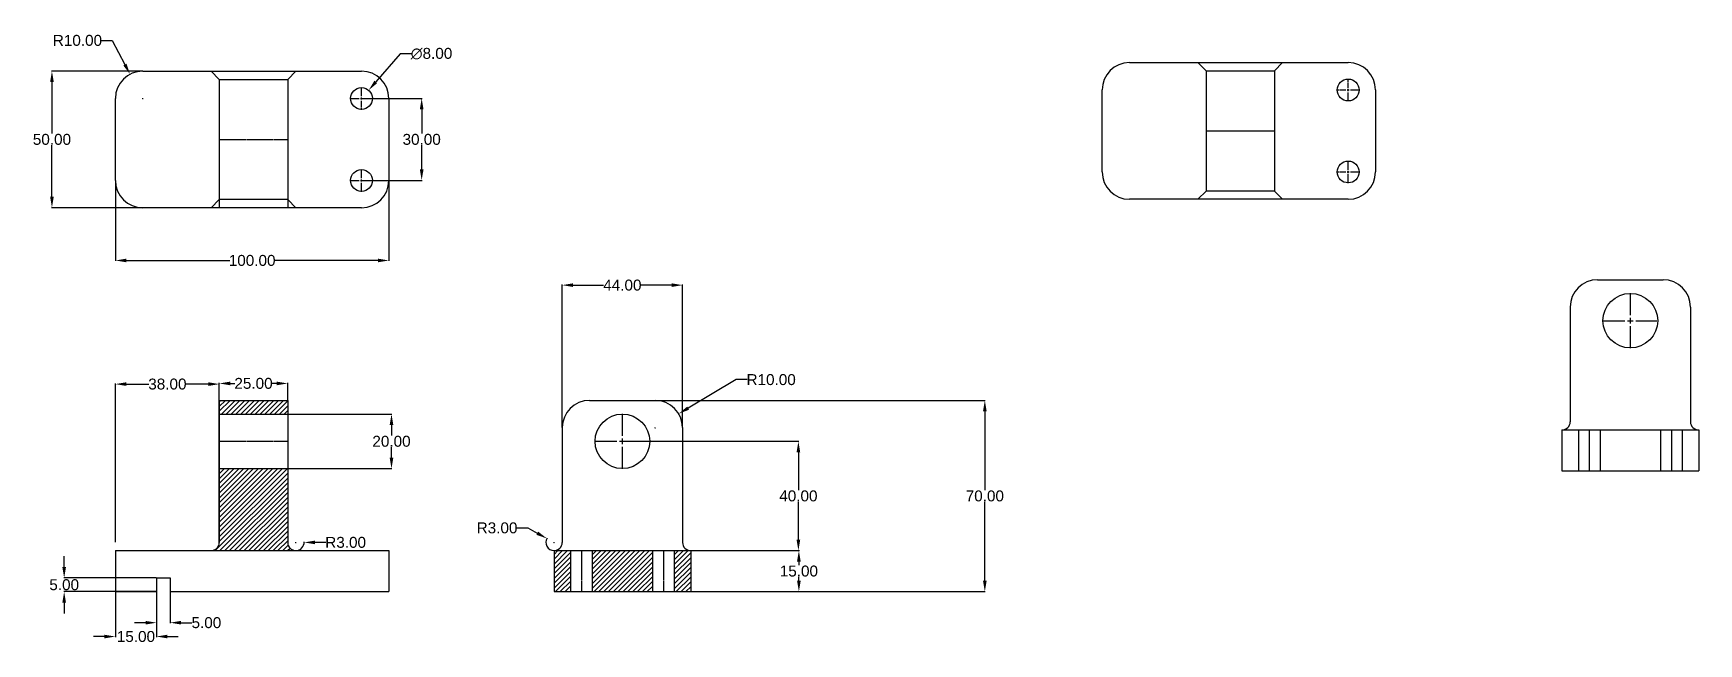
# Model space of a CAD drawing. Header units: millimetres. Extents: x 4715 to 5324, y 1453 to 1677.
import ezdxf

# ---------------------------------------------------------------- set-up
doc = ezdxf.new("R2010")
doc.units = ezdxf.units.MM
doc.header["$MEASUREMENT"] = 0
doc.linetypes.add('CENTER2', pattern=[1.125, 0.75, -0.125, 0.125, -0.125])
doc.styles.get("Standard").update_dxf_attribs({"font": 'arial.ttf'})
doc.dimstyles.get("Standard").update_dxf_attribs({"dimtxt": 4, "dimasz": 4, "dimexe": 0.18, "dimexo": 0.0625, "dimgap": 0.09, "dimtad": 0, "dimtih": 1, "dimtoh": 1, "dimzin": 0, "dimdsep": 46, "dimtxsty": 'Standard', "dimcen": 0.09, "dimadec": 0, "dimazin": 0, "dimtfac": 1, "dimtofl": 0, "dimtmove": 0, "dimatfit": 3, "dimfxl": 1, "dimtolj": 1, "dimtzin": 0, "dimarcsym": 0})
pattern_1 = [(45, (0, -37.3367), (-0.88388348, 0.88388348), [])]

# ---------------------------------------------------------------- blocks, each defined once
blk = doc.blocks.new('*U2')
at = {"color": 0, "linetype": 'CENTER2', "transparency": 16777216}
for p, q in [((-4.12, 0), (-0.8, 0)), ((0, 0.8), (0, 4.12)), ((0.8, 0), (4.12, 0)), ((0, -4.12), (0, -0.8))]:
    blk.add_line(p, q, dxfattribs=at)
at = {"color": 0, "linetype": 'Continuous', "transparency": 16777216}
for p, q in [((-0.4, 0), (0.4, 0)), ((0, -0.4), (0, 0.4))]:
    blk.add_line(p, q, dxfattribs=at)
blk = doc.blocks.new('*U3')
at = {"color": 0, "linetype": 'CENTER2', "transparency": 16777216}
for p, q in [((-4.12, 0), (-0.8, 0)), ((0, 0.8), (0, 4.12)), ((0.8, 0), (4.12, 0)), ((0, -4.12), (0, -0.8))]:
    blk.add_line(p, q, dxfattribs=at)
at = {"color": 0, "linetype": 'Continuous', "transparency": 16777216}
for p, q in [((-0.4, 0), (0.4, 0)), ((0, -0.4), (0, 0.4))]:
    blk.add_line(p, q, dxfattribs=at)
blk = doc.blocks.new('*U8')
at = {"color": 0, "linetype": 'CENTER2', "transparency": 16777216}
for p, q in [((-4.12, 0), (-0.8, 0)), ((0, 0.8), (0, 4.12)), ((0.8, 0), (4.12, 0)), ((0, -4.12), (0, -0.8))]:
    blk.add_line(p, q, dxfattribs=at)
at = {"color": 0, "linetype": 'Continuous', "transparency": 16777216}
for p, q in [((-0.4, 0), (0.4, 0)), ((0, -0.4), (0, 0.4))]:
    blk.add_line(p, q, dxfattribs=at)
blk = doc.blocks.new('*U10')
at = {"color": 0, "linetype": 'CENTER2', "transparency": 16777216}
for p, q in [((-4.12, 0), (-0.8, 0)), ((0, 0.8), (0, 4.12)), ((0.8, 0), (4.12, 0)), ((0, -4.12), (0, -0.8))]:
    blk.add_line(p, q, dxfattribs=at)
at = {"color": 0, "linetype": 'Continuous', "transparency": 16777216}
for p, q in [((-0.4, 0), (0.4, 0)), ((0, -0.4), (0, 0.4))]:
    blk.add_line(p, q, dxfattribs=at)
blk = doc.blocks.new('*D11')
at = {"color": 0, "linetype": 'ByBlock', "lineweight": -2, "transparency": 16777216}
for p, q in [((4754.57, 1663.03), (4721.24, 1663.03)), ((4721.42, 1659.03), (4721.42, 1640.16)), ((4721.42, 1617.03), (4721.42, 1635.9)), ((4754.57, 1613.03), (4721.24, 1613.03))]:
    blk.add_line(p, q, dxfattribs=at)
at = {"color": 0, "linetype": 'ByBlock', "transparency": 16777216}
for points in [[(4720.76, 1659.03), (4722.09, 1659.03), (4721.42, 1663.03)], [(4720.76, 1617.03), (4722.09, 1617.03), (4721.42, 1613.03)]]:
    blk.add_solid(points, dxfattribs=at)
at = {"layer": 'Defpoints', "color": 0, "linetype": 'ByBlock', "transparency": 16777216}
for p in [(4754.64, 1663.03), (4721.42, 1613.03), (4754.64, 1613.03)]:
    blk.add_point(p, dxfattribs=at)
at = {"color": 0, "linetype": 'ByBlock', "transparency": 16777216, "insert": (4721.42, 1638.03), "char_height": 4, "attachment_point": 5}
blk.add_mtext('\\A1;50.00', dxfattribs=at)
blk = doc.blocks.new('*D12')
at = {"color": 0, "linetype": 'ByBlock', "lineweight": -2, "transparency": 16777216}
for p, q in [((4744.64, 1622.96), (4744.64, 1593.55)), ((4844.64, 1622.96), (4844.64, 1593.55)), ((4748.64, 1593.73), (4786.44, 1593.73)), ((4840.64, 1593.73), (4802.83, 1593.73))]:
    blk.add_line(p, q, dxfattribs=at)
at = {"color": 0, "linetype": 'ByBlock', "transparency": 16777216}
for points in [[(4748.64, 1594.4), (4748.64, 1593.06), (4744.64, 1593.73)], [(4840.64, 1594.4), (4840.64, 1593.06), (4844.64, 1593.73)]]:
    blk.add_solid(points, dxfattribs=at)
at = {"layer": 'Defpoints', "color": 0, "linetype": 'ByBlock', "transparency": 16777216}
for p in [(4744.64, 1623.03), (4844.64, 1623.03), (4844.64, 1593.73)]:
    blk.add_point(p, dxfattribs=at)
at = {"color": 0, "linetype": 'ByBlock', "transparency": 16777216, "insert": (4794.64, 1593.73), "char_height": 4, "attachment_point": 5}
blk.add_mtext('\\A1;100.00', dxfattribs=at)
blk = doc.blocks.new('*D13')
at = {"color": 0, "linetype": 'ByBlock', "lineweight": -2, "transparency": 16777216}
for p, q in [((4834.7, 1653.03), (4856.82, 1653.03)), ((4856.64, 1649.03), (4856.64, 1640.16)), ((4856.64, 1627.03), (4856.64, 1635.89)), ((4834.7, 1623.03), (4856.82, 1623.03))]:
    blk.add_line(p, q, dxfattribs=at)
at = {"color": 0, "linetype": 'ByBlock', "transparency": 16777216}
for points in [[(4855.97, 1649.03), (4857.31, 1649.03), (4856.64, 1653.03)], [(4855.97, 1627.03), (4857.31, 1627.03), (4856.64, 1623.03)]]:
    blk.add_solid(points, dxfattribs=at)
at = {"layer": 'Defpoints', "color": 0, "linetype": 'ByBlock', "transparency": 16777216}
for p in [(4834.64, 1653.03), (4834.64, 1623.03), (4856.64, 1623.03)]:
    blk.add_point(p, dxfattribs=at)
at = {"color": 0, "linetype": 'ByBlock', "transparency": 16777216, "insert": (4856.64, 1638.03), "char_height": 4, "attachment_point": 5}
blk.add_mtext('\\A1;30.00', dxfattribs=at)
blk = doc.blocks.new('*D14')
at = {"color": 0, "linetype": 'ByBlock', "lineweight": -2, "transparency": 16777216}
for p, q in [((4848.78, 1669.4), (4839.87, 1659.08)), ((4852.78, 1669.4), (4848.78, 1669.4)), ((4834.55, 1653.03), (4834.73, 1653.03)), ((4834.64, 1652.94), (4834.64, 1653.12))]:
    blk.add_line(p, q, dxfattribs=at)
at = {"color": 0, "linetype": 'ByBlock', "transparency": 16777216}
blk.add_solid([(4839.36, 1659.52), (4840.37, 1658.64), (4837.25, 1656.05)], dxfattribs=at)
at = {"layer": 'Defpoints', "color": 0, "linetype": 'ByBlock', "transparency": 16777216}
for p in [(4837.25, 1656.05), (4832.02, 1650)]:
    blk.add_point(p, dxfattribs=at)
at = {"color": 0, "linetype": 'ByBlock', "transparency": 16777216, "insert": (4860.24, 1669.4), "char_height": 4, "attachment_point": 5}
blk.add_mtext('\\A1;∅8.00', dxfattribs=at)
blk = doc.blocks.new('*D15')
at = {"color": 0, "linetype": 'ByBlock', "lineweight": -2, "transparency": 16777216}
for p, q in [((4739.49, 1674.26), (4743.49, 1674.26)), ((4743.49, 1674.26), (4748.13, 1665.42)), ((4754.55, 1653.03), (4754.73, 1653.03)), ((4754.64, 1652.94), (4754.64, 1653.12))]:
    blk.add_line(p, q, dxfattribs=at)
at = {"color": 0, "linetype": 'ByBlock', "transparency": 16777216}
blk.add_solid([(4748.72, 1665.73), (4747.54, 1665.11), (4749.99, 1661.88)], dxfattribs=at)
at = {"layer": 'Defpoints', "color": 0, "linetype": 'ByBlock', "transparency": 16777216}
for p in [(4749.99, 1661.88), (4754.64, 1653.03)]:
    blk.add_point(p, dxfattribs=at)
at = {"color": 0, "linetype": 'ByBlock', "transparency": 16777216, "insert": (4730.75, 1674.26), "char_height": 4, "attachment_point": 5}
blk.add_mtext('\\A1;R10.00', dxfattribs=at)
blk = doc.blocks.new('*D17')
at = {"color": 0, "lineweight": -2, "transparency": 16777216}
for p, q in [((4782.64, 1542.6), (4782.64, 1548.91)), ((4786.64, 1548.73), (4788.27, 1548.73)), ((4803.64, 1548.73), (4802, 1548.73)), ((4807.64, 1542.6), (4807.64, 1548.91))]:
    blk.add_line(p, q, dxfattribs=at)
at = {"color": 0, "transparency": 16777216}
for points in [[(4786.64, 1549.39), (4786.64, 1548.06), (4782.64, 1548.73)], [(4803.64, 1549.39), (4803.64, 1548.06), (4807.64, 1548.73)]]:
    blk.add_solid(points, dxfattribs=at)
at = {"layer": 'Defpoints', "color": 0, "transparency": 16777216}
for p in [(4807.64, 1548.73), (4782.64, 1542.54), (4807.64, 1542.54)]:
    blk.add_point(p, dxfattribs=at)
at = {"color": 0, "transparency": 16777216, "insert": (4795.14, 1548.73), "char_height": 4, "attachment_point": 5}
blk.add_mtext('\\A1;25.00', dxfattribs=at)
blk = doc.blocks.new('*D18')
at = {"color": 0, "lineweight": -2, "transparency": 16777216}
for p, q in [((4744.64, 1490.6), (4744.64, 1548.66)), ((4748.64, 1548.48), (4756.8, 1548.48)), ((4778.64, 1548.48), (4770.47, 1548.48)), ((4782.64, 1490.6), (4782.64, 1548.66))]:
    blk.add_line(p, q, dxfattribs=at)
at = {"color": 0, "transparency": 16777216}
for points in [[(4748.64, 1549.15), (4748.64, 1547.82), (4744.64, 1548.48)], [(4778.64, 1549.15), (4778.64, 1547.82), (4782.64, 1548.48)]]:
    blk.add_solid(points, dxfattribs=at)
at = {"layer": 'Defpoints', "color": 0, "transparency": 16777216}
for p in [(4744.64, 1548.48), (4744.64, 1490.54), (4782.64, 1490.54)]:
    blk.add_point(p, dxfattribs=at)
at = {"color": 0, "transparency": 16777216, "insert": (4763.64, 1548.48), "char_height": 4, "attachment_point": 5}
blk.add_mtext('\\A1;38.00', dxfattribs=at)
blk = doc.blocks.new('*D19')
at = {"color": 0, "lineweight": -2, "transparency": 16777216}
for p, q in [((4807.7, 1537.54), (4845.78, 1537.54)), ((4845.6, 1533.54), (4845.6, 1529.67)), ((4845.6, 1521.54), (4845.6, 1525.41)), ((4807.7, 1517.54), (4845.78, 1517.54))]:
    blk.add_line(p, q, dxfattribs=at)
at = {"color": 0, "transparency": 16777216}
for points in [[(4844.94, 1533.54), (4846.27, 1533.54), (4845.6, 1537.54)], [(4844.94, 1521.54), (4846.27, 1521.54), (4845.6, 1517.54)]]:
    blk.add_solid(points, dxfattribs=at)
at = {"layer": 'Defpoints', "color": 0, "transparency": 16777216}
for p in [(4807.64, 1537.54), (4807.64, 1517.54), (4845.6, 1517.54)]:
    blk.add_point(p, dxfattribs=at)
at = {"color": 0, "transparency": 16777216, "insert": (4845.6, 1527.54), "char_height": 4, "attachment_point": 5}
blk.add_mtext('\\A1;20.00', dxfattribs=at)
blk = doc.blocks.new('*D20')
at = {"color": 0, "lineweight": -2, "transparency": 16777216}
for p, q in [((4725.9, 1481.54), (4725.9, 1485.54)), ((4759.57, 1477.54), (4725.72, 1477.54)), ((4759.57, 1472.54), (4725.72, 1472.54)), ((4725.9, 1468.54), (4725.9, 1464.54))]:
    blk.add_line(p, q, dxfattribs=at)
at = {"color": 0, "transparency": 16777216}
for points in [[(4725.23, 1481.54), (4726.56, 1481.54), (4725.9, 1477.54)], [(4725.23, 1468.54), (4726.56, 1468.54), (4725.9, 1472.54)]]:
    blk.add_solid(points, dxfattribs=at)
at = {"layer": 'Defpoints', "color": 0, "transparency": 16777216}
for p in [(4759.64, 1477.54), (4725.9, 1472.54), (4759.64, 1472.54)]:
    blk.add_point(p, dxfattribs=at)
at = {"color": 0, "transparency": 16777216, "insert": (4725.9, 1475.04), "char_height": 4, "attachment_point": 5}
blk.add_mtext('\\A1;5.00', dxfattribs=at)
blk = doc.blocks.new('*D21')
at = {"color": 0, "lineweight": -2, "transparency": 16777216}
for p, q in [((4744.64, 1472.48), (4744.64, 1455.91)), ((4759.64, 1472.48), (4759.64, 1455.91)), ((4740.64, 1456.09), (4736.64, 1456.09)), ((4763.64, 1456.09), (4767.64, 1456.09))]:
    blk.add_line(p, q, dxfattribs=at)
at = {"color": 0, "transparency": 16777216}
for points in [[(4740.64, 1456.76), (4740.64, 1455.43), (4744.64, 1456.09)], [(4763.64, 1456.76), (4763.64, 1455.43), (4759.64, 1456.09)]]:
    blk.add_solid(points, dxfattribs=at)
at = {"layer": 'Defpoints', "color": 0, "transparency": 16777216}
for p in [(4744.64, 1472.54), (4759.64, 1472.54), (4759.64, 1456.09)]:
    blk.add_point(p, dxfattribs=at)
at = {"color": 0, "transparency": 16777216, "insert": (4752.14, 1456.09), "char_height": 4, "attachment_point": 5}
blk.add_mtext('\\A1;15.00', dxfattribs=at)
blk = doc.blocks.new('*D22')
at = {"color": 0, "lineweight": -2, "transparency": 16777216}
for p, q in [((4759.64, 1472.48), (4759.64, 1460.98)), ((4764.64, 1472.48), (4764.64, 1460.98)), ((4755.64, 1461.16), (4751.64, 1461.16)), ((4768.64, 1461.16), (4772.64, 1461.16))]:
    blk.add_line(p, q, dxfattribs=at)
at = {"color": 0, "transparency": 16777216}
for points in [[(4755.64, 1461.82), (4755.64, 1460.49), (4759.64, 1461.16)], [(4768.64, 1461.82), (4768.64, 1460.49), (4764.64, 1461.16)]]:
    blk.add_solid(points, dxfattribs=at)
at = {"layer": 'Defpoints', "color": 0, "transparency": 16777216}
for p in [(4759.64, 1472.54), (4764.64, 1472.54), (4764.64, 1461.16)]:
    blk.add_point(p, dxfattribs=at)
at = {"color": 0, "transparency": 16777216, "insert": (4777.91, 1461.16), "char_height": 4, "attachment_point": 5}
blk.add_mtext('\\A1;5.00', dxfattribs=at)
blk = doc.blocks.new('*D23')
at = {"color": 0, "lineweight": -2, "transparency": 16777216}
for p, q in [((4810.55, 1490.54), (4810.73, 1490.54)), ((4810.64, 1490.45), (4810.64, 1490.63)), ((4821.64, 1490.54), (4817.64, 1490.54))]:
    blk.add_line(p, q, dxfattribs=at)
blk.add_arc((4810.64, 1490.54), 3, 271.19366, 3.43775, dxfattribs=at)
at = {"color": 0, "transparency": 16777216}
blk.add_solid([(4817.64, 1491.21), (4817.64, 1489.87), (4813.64, 1490.54)], dxfattribs=at)
at = {"layer": 'Defpoints', "color": 0, "transparency": 16777216}
for p in [(4810.64, 1490.54), (4813.64, 1490.54)]:
    blk.add_point(p, dxfattribs=at)
at = {"color": 0, "transparency": 16777216, "insert": (4828.83, 1490.54), "char_height": 4, "attachment_point": 5}
blk.add_mtext('\\A1;R3.00', dxfattribs=at)
blk = doc.blocks.new('*U24')
at = {"color": 0, "linetype": 'CENTER2', "transparency": 16777216}
for p, q in [((0, 2), (0, 10.12)), ((-10.12, 0), (-2, 0)), ((2, 0), (10.12, 0)), ((0, -10.12), (0, -2))]:
    blk.add_line(p, q, dxfattribs=at)
at = {"color": 0, "linetype": 'Continuous', "transparency": 16777216}
for p, q in [((-1, 0), (1, 0)), ((0, -1), (0, 1))]:
    blk.add_line(p, q, dxfattribs=at)
blk = doc.blocks.new('*U29')
at = {"color": 0, "linetype": 'CENTER2', "transparency": 16777216}
for p, q in [((0, 2), (0, 10.12)), ((-10.12, 0), (-2, 0)), ((2, 0), (10.12, 0)), ((0, -10.12), (0, -2))]:
    blk.add_line(p, q, dxfattribs=at)
at = {"color": 0, "linetype": 'Continuous', "transparency": 16777216}
for p, q in [((-1, 0), (1, 0)), ((0, -1), (0, 1))]:
    blk.add_line(p, q, dxfattribs=at)
blk = doc.blocks.new('*D30')
at = {"color": 0, "lineweight": -2, "transparency": 16777216}
for p, q in [((4971.71, 1550.11), (4954.08, 1539.67)), ((4975.71, 1550.11), (4971.71, 1550.11)), ((4941.95, 1532.54), (4942.13, 1532.54)), ((4942.04, 1532.45), (4942.04, 1532.63))]:
    blk.add_line(p, q, dxfattribs=at)
at = {"color": 0, "transparency": 16777216}
blk.add_solid([(4953.75, 1540.25), (4954.42, 1539.1), (4950.64, 1537.64)], dxfattribs=at)
at = {"layer": 'Defpoints', "color": 0, "transparency": 16777216}
for p in [(4950.64, 1537.64), (4942.04, 1532.54)]:
    blk.add_point(p, dxfattribs=at)
at = {"color": 0, "transparency": 16777216, "insert": (4984.45, 1550.11), "char_height": 4, "attachment_point": 5}
blk.add_mtext('\\A1;R10.00', dxfattribs=at)
blk = doc.blocks.new('*D31')
at = {"color": 0, "lineweight": -2, "transparency": 16777216}
for p, q in [((4891.41, 1495.85), (4895.41, 1495.85)), ((4895.41, 1495.85), (4898.91, 1493.92)), ((4904.95, 1490.54), (4905.13, 1490.54)), ((4905.04, 1490.45), (4905.04, 1490.63))]:
    blk.add_line(p, q, dxfattribs=at)
blk.add_arc((4905.04, 1490.54), 3, 147.67609, 268.80634, dxfattribs=at)
at = {"color": 0, "transparency": 16777216}
blk.add_solid([(4899.23, 1494.51), (4898.59, 1493.34), (4902.41, 1491.99)], dxfattribs=at)
at = {"layer": 'Defpoints', "color": 0, "transparency": 16777216}
for p in [(4902.41, 1491.99), (4905.04, 1490.54)]:
    blk.add_point(p, dxfattribs=at)
at = {"color": 0, "transparency": 16777216, "insert": (4884.21, 1495.85), "char_height": 4, "attachment_point": 5}
blk.add_mtext('\\A1;R3.00', dxfattribs=at)
blk = doc.blocks.new('*D32')
at = {"color": 0, "linetype": 'ByBlock', "lineweight": -2, "transparency": 16777216}
for p, q in [((4908.04, 1532.6), (4908.04, 1584.88)), ((4912.04, 1584.7), (4923.13, 1584.7)), ((4948.04, 1584.7), (4936.95, 1584.7)), ((4952.04, 1532.6), (4952.04, 1584.88))]:
    blk.add_line(p, q, dxfattribs=at)
at = {"color": 0, "linetype": 'ByBlock', "transparency": 16777216}
for points in [[(4912.04, 1585.37), (4912.04, 1584.04), (4908.04, 1584.7)], [(4948.04, 1585.37), (4948.04, 1584.04), (4952.04, 1584.7)]]:
    blk.add_solid(points, dxfattribs=at)
at = {"layer": 'Defpoints', "color": 0, "linetype": 'ByBlock', "transparency": 16777216}
for p in [(4952.04, 1584.7), (4908.04, 1532.54), (4952.04, 1532.54)]:
    blk.add_point(p, dxfattribs=at)
at = {"color": 0, "linetype": 'ByBlock', "transparency": 16777216, "insert": (4930.04, 1584.7), "char_height": 4, "attachment_point": 5}
blk.add_mtext('\\A1;44.00', dxfattribs=at)
blk = doc.blocks.new('*D33')
at = {"color": 0, "linetype": 'ByBlock', "lineweight": -2, "transparency": 16777216}
for p, q in [((4930.1, 1527.54), (4994.59, 1527.54)), ((4994.41, 1523.54), (4994.41, 1509.67)), ((4994.41, 1491.54), (4994.41, 1505.41)), ((4930.1, 1487.54), (4994.59, 1487.54))]:
    blk.add_line(p, q, dxfattribs=at)
at = {"color": 0, "linetype": 'ByBlock', "transparency": 16777216}
for points in [[(4993.74, 1523.54), (4995.08, 1523.54), (4994.41, 1527.54)], [(4993.74, 1491.54), (4995.08, 1491.54), (4994.41, 1487.54)]]:
    blk.add_solid(points, dxfattribs=at)
at = {"layer": 'Defpoints', "color": 0, "linetype": 'ByBlock', "transparency": 16777216}
for p in [(4930.04, 1527.54), (4930.04, 1487.54), (4994.41, 1487.54)]:
    blk.add_point(p, dxfattribs=at)
at = {"color": 0, "linetype": 'ByBlock', "transparency": 16777216, "insert": (4994.41, 1507.54), "char_height": 4, "attachment_point": 5}
blk.add_mtext('\\A1;40.00', dxfattribs=at)
blk = doc.blocks.new('*D34')
at = {"color": 0, "linetype": 'ByBlock', "lineweight": -2, "transparency": 16777216}
for p, q in [((4942.1, 1542.54), (5062.78, 1542.54)), ((5062.6, 1538.54), (5062.6, 1509.67)), ((5062.6, 1476.54), (5062.6, 1505.41)), ((4941.1, 1472.54), (5062.78, 1472.54))]:
    blk.add_line(p, q, dxfattribs=at)
at = {"color": 0, "linetype": 'ByBlock', "transparency": 16777216}
for points in [[(5061.93, 1538.54), (5063.27, 1538.54), (5062.6, 1542.54)], [(5061.93, 1476.54), (5063.27, 1476.54), (5062.6, 1472.54)]]:
    blk.add_solid(points, dxfattribs=at)
at = {"layer": 'Defpoints', "color": 0, "linetype": 'ByBlock', "transparency": 16777216}
for p in [(4942.04, 1542.54), (4941.04, 1472.54), (5062.6, 1472.54)]:
    blk.add_point(p, dxfattribs=at)
at = {"color": 0, "linetype": 'ByBlock', "transparency": 16777216, "insert": (5062.6, 1507.54), "char_height": 4, "attachment_point": 5}
blk.add_mtext('\\A1;70.00', dxfattribs=at)
blk = doc.blocks.new('*D35')
at = {"color": 0, "linetype": 'ByBlock', "lineweight": -2, "transparency": 16777216}
for p, q in [((4955.1, 1487.54), (4994.77, 1487.54)), ((4994.59, 1483.54), (4994.59, 1482.17)), ((4994.59, 1476.54), (4994.59, 1477.91)), ((4955.1, 1472.54), (4994.77, 1472.54))]:
    blk.add_line(p, q, dxfattribs=at)
at = {"color": 0, "linetype": 'ByBlock', "transparency": 16777216}
for points in [[(4993.92, 1483.54), (4995.26, 1483.54), (4994.59, 1487.54)], [(4993.92, 1476.54), (4995.26, 1476.54), (4994.59, 1472.54)]]:
    blk.add_solid(points, dxfattribs=at)
at = {"layer": 'Defpoints', "color": 0, "linetype": 'ByBlock', "transparency": 16777216}
for p in [(4955.04, 1487.54), (4994.59, 1487.54), (4955.04, 1472.54)]:
    blk.add_point(p, dxfattribs=at)
at = {"color": 0, "linetype": 'ByBlock', "transparency": 16777216, "insert": (4994.59, 1480.04), "char_height": 4, "attachment_point": 5}
blk.add_mtext('\\A1;15.00', dxfattribs=at)

msp = doc.modelspace()

# ---------------------------------------------------------------- hatches: boundary and pattern name
at = {"linetype": 'ByBlock'}
h = msp.add_hatch(dxfattribs=at)
h.set_pattern_fill('ANSI31', color=256, scale=10)
h.set_pattern_definition(pattern_1)
h.paths.add_polyline_path([(4807.635, 1537.541), (4807.635, 1542.541), (4782.635, 1542.541), (4782.635, 1537.541)])
h = msp.add_hatch(dxfattribs=at)
h.set_pattern_fill('ANSI31', color=256, scale=10)
h.set_pattern_definition(pattern_1)
h.paths.add_polyline_path([(4782.635, 1490.541, -0.4142136), (4779.635, 1487.541), (4810.635, 1487.541, -0.4142136), (4807.635, 1490.541), (4807.635, 1517.541), (4782.635, 1517.541)])
at = {"linetype": 'CENTER2'}
h = msp.add_hatch(dxfattribs=at)
h.set_pattern_fill('ANSI31', color=256, scale=10)
h.paths.add_polyline_path([(4941.038, 1487.541), (4919.038, 1487.541), (4919.038, 1472.541), (4941.038, 1472.541)])
h.paths.add_polyline_path([(4911.038, 1487.541), (4905.038, 1487.541), (4905.038, 1472.541), (4911.038, 1472.541)])
h.paths.add_polyline_path([(4955.038, 1487.541), (4949.038, 1487.541), (4949.038, 1472.541), (4955.038, 1472.541)])

# ---------------------------------------------------------------- linework, layer by layer
for p, q in [((4754.635, 1663.027), (4834.635, 1663.027)), ((5115.494, 1666.132), (5195.494, 1666.132)), ((5143.494, 1663.132), (5168.494, 1663.132)), ((5143.494, 1663.132), (5143.494, 1619.132)), ((5168.494, 1663.132), (5168.494, 1619.132)), ((4782.635, 1660.027), (4782.635, 1616.027)), ((4782.635, 1660.027), (4807.635, 1660.027)), ((4807.635, 1660.027), (4807.635, 1616.027)), ((4744.635, 1623.027), (4744.635, 1653.027)), ((4844.635, 1653.027), (4844.635, 1623.027)), ((5105.494, 1626.132), (5105.494, 1656.132)), ((5205.494, 1656.132), (5205.494, 1626.132)), ((4807.635, 1616.027), (4782.635, 1616.027)), ((5195.494, 1616.132), (5115.494, 1616.132)), ((5168.494, 1619.132), (5143.494, 1619.132)), ((4834.635, 1613.027), (4754.635, 1613.027)), ((5286.673, 1586.7), (5310.673, 1586.7)), ((5276.673, 1576.7), (5276.673, 1534.7)), ((5320.673, 1576.7), (5320.673, 1534.7)), ((4918.038, 1542.541), (4942.038, 1542.541)), ((4908.038, 1532.541), (4908.038, 1490.541)), ((4952.038, 1532.541), (4952.038, 1490.541)), ((5273.673, 1531.7), (5273.673, 1531.7)), ((5273.673, 1531.7), (5273.673, 1516.7)), ((5273.673, 1531.7), (5323.673, 1531.7)), ((5279.673, 1531.7), (5279.673, 1516.7)), ((5287.673, 1531.7), (5287.673, 1516.7)), ((5309.673, 1531.7), (5309.673, 1516.7)), ((5317.673, 1531.7), (5317.673, 1516.7)), ((5323.673, 1531.7), (5323.673, 1531.7)), ((5323.673, 1531.7), (5323.673, 1516.7)), ((5273.673, 1516.7), (5323.673, 1516.7)), ((4905.038, 1487.541), (4905.038, 1487.541)), ((4905.038, 1487.541), (4905.038, 1472.541)), ((4905.038, 1487.541), (4955.038, 1487.541)), ((4911.038, 1487.541), (4911.038, 1472.541)), ((4919.038, 1487.541), (4919.038, 1472.541)), ((4941.038, 1487.541), (4941.038, 1472.541)), ((4949.038, 1487.541), (4949.038, 1472.541)), ((4955.038, 1487.541), (4955.038, 1487.541)), ((4955.038, 1487.541), (4955.038, 1472.541)), ((4905.038, 1472.541), (4955.038, 1472.541))]:
    msp.add_line(p, q)
at = {"linetype": 'ByBlock'}
for p, q in [((4782.635, 1660.027), (4779.635, 1663.027)), ((4807.635, 1660.027), (4810.635, 1663.027)), ((5143.494, 1663.132), (5140.494, 1666.132)), ((5168.494, 1663.132), (5171.494, 1666.132)), ((4782.635, 1616.027), (4779.635, 1613.027)), ((4782.635, 1616.027), (4782.635, 1613.027)), ((4807.635, 1616.027), (4810.635, 1613.027)), ((4807.635, 1616.027), (4807.635, 1613.027)), ((5143.494, 1619.132), (5140.494, 1616.132)), ((5168.494, 1619.132), (5171.494, 1616.132)), ((4782.635, 1542.541), (4807.635, 1542.541)), ((4782.635, 1542.541), (4782.635, 1490.541)), ((4807.635, 1542.541), (4807.635, 1490.541)), ((4782.635, 1537.541), (4807.635, 1537.541)), ((4782.635, 1517.541), (4807.635, 1517.541)), ((4744.635, 1487.541), (4744.635, 1472.541)), ((4744.635, 1487.541), (4844.635, 1487.541)), ((4844.635, 1487.541), (4844.635, 1472.541)), ((4759.635, 1477.541), (4764.635, 1477.541)), ((4759.635, 1477.541), (4759.635, 1472.541)), ((4764.635, 1477.541), (4764.635, 1472.541)), ((4744.635, 1472.541), (4759.635, 1472.541)), ((4764.635, 1472.541), (4844.635, 1472.541))]:
    msp.add_line(p, q, dxfattribs=at)
at = {"linetype": 'CENTER2'}
for p, q in [((5143.494, 1641.132), (5168.494, 1641.132)), ((4782.635, 1638.027), (4807.635, 1638.027)), ((5283.673, 1531.7), (5283.673, 1516.7)), ((5313.673, 1531.7), (5313.673, 1516.7)), ((4782.635, 1527.541), (4807.635, 1527.541)), ((4915.038, 1487.541), (4915.038, 1472.541)), ((4945.038, 1487.541), (4945.038, 1472.541))]:
    msp.add_line(p, q, dxfattribs=at)
for centre, radius in [((4834.635, 1653.027), 4), ((5195.494, 1656.132), 4), ((4834.635, 1623.027), 4), ((5195.494, 1626.132), 4), ((5298.673, 1571.7), 10), ((4930.038, 1527.541), 10)]:
    msp.add_circle(centre, radius)
for centre, radius, start, end in [((4754.635, 1653.027), 10, 90, 180), ((4834.635, 1653.027), 10, 0, 90), ((5115.494, 1656.132), 10, 90, 180), ((5195.494, 1656.132), 10, 0, 90), ((4754.635, 1623.027), 10, 180, 270), ((4834.635, 1623.027), 10, 270, 0), ((5115.494, 1626.132), 10, 180, 270), ((5195.494, 1626.132), 10, 270, 0), ((5286.673, 1576.7), 10, 90, 180), ((5310.673, 1576.7), 10, 0, 90), ((4918.038, 1532.541), 10, 90, 180), ((4942.038, 1532.541), 10, 0, 90), ((5273.673, 1534.7), 3, 270, 0), ((5323.673, 1534.7), 3, 180, 270), ((4905.038, 1490.541), 3, 270, 0), ((4955.038, 1490.541), 3, 180, 270)]:
    msp.add_arc(centre, radius, start, end)
at = {"linetype": 'ByBlock'}
for centre, start, end in [((4779.635, 1490.541), 270, 0), ((4810.635, 1490.541), 180, 270)]:
    msp.add_arc(centre, 3, start, end, dxfattribs=at)

# ---------------------------------------------------------------- block references
at = {"linetype": 'CENTER2'}
for name, p in [('*U2', (4834.635, 1653.027)), ('*U8', (5195.494, 1656.132)), ('*U3', (4834.635, 1623.027)), ('*U10', (5195.494, 1626.132)), ('*U29', (5298.673, 1571.7)), ('*U24', (4930.038, 1527.541))]:
    msp.add_blockref(name, p, dxfattribs=at)

# ---------------------------------------------------------------- dimensions: what is measured, and where the dimension line sits
at = {"linetype": 'ByBlock'}
dim = msp.add_radius_dim(center=(4754.635, 1653.027), mpoint=(4749.988, 1661.882), dimstyle='Standard', dxfattribs=at)
dim.commit()
dim.dimension.update_dxf_attribs({"geometry": '*D15', "text_midpoint": (4730.745, 1674.258), "dimtype": 164})
dim = msp.add_diameter_dim_2p(p1=(4832.02, 1650.001), p2=(4837.251, 1656.054), dimstyle='Standard', dxfattribs=at)
dim.commit()
dim.dimension.update_dxf_attribs({"geometry": '*D14', "text_midpoint": (4860.239, 1669.4), "dimtype": 163})
for base, p1, p2, picture, middle in [((4721.423, 1613.027), (4754.635, 1663.027), (4754.635, 1613.027), '*D11', (4721.423, 1638.027)), ((4856.64, 1623.027), (4834.635, 1653.027), (4834.635, 1623.027), '*D13', (4856.64, 1638.027)), ((5062.599, 1472.541), (4942.038, 1542.541), (4941.038, 1472.541), '*D34', (5062.599, 1507.541)), ((4994.409, 1487.541), (4930.038, 1527.541), (4930.038, 1487.541), '*D33', (4994.409, 1507.541)), ((4994.589, 1487.541), (4955.038, 1472.541), (4955.038, 1487.541), '*D35', (4994.589, 1480.041))]:
    dim = msp.add_linear_dim(base=base, p1=p1, p2=p2, angle=90, dimstyle='Standard', dxfattribs=at)
    dim.commit()
    dim.dimension.update_dxf_attribs({"geometry": picture, "text_midpoint": middle})
for base, p1, p2, picture, middle in [((4844.635, 1593.729), (4744.635, 1623.027), (4844.635, 1623.027), '*D12', (4794.635, 1593.729)), ((4952.038, 1584.702), (4908.038, 1532.541), (4952.038, 1532.541), '*D32', (4930.038, 1584.702))]:
    dim = msp.add_linear_dim(base=base, p1=p1, p2=p2, dimstyle='Standard', dxfattribs=at)
    dim.commit()
    dim.dimension.update_dxf_attribs({"geometry": picture, "text_midpoint": middle})
for base, p1, p2, picture, middle in [((4744.635, 1548.482), (4782.635, 1490.541), (4744.635, 1490.541), '*D18', (4763.635, 1548.482)), ((4807.635, 1548.725), (4782.635, 1542.541), (4807.635, 1542.541), '*D17', (4795.135, 1548.725)), ((4759.635, 1456.092), (4744.635, 1472.541), (4759.635, 1472.541), '*D21', (4752.135, 1456.092)), ((4764.635, 1461.156), (4759.635, 1472.541), (4764.635, 1472.541), '*D22', (4777.913, 1461.156))]:
    dim = msp.add_linear_dim(base=base, p1=p1, p2=p2, dimstyle='Standard')
    dim.commit()
    dim.dimension.update_dxf_attribs({"geometry": picture, "text_midpoint": middle})
dim = msp.add_radius_dim(center=(4942.038, 1532.541), mpoint=(4950.643, 1537.635), dimstyle='Standard')
dim.commit()
dim.dimension.update_dxf_attribs({"geometry": '*D30', "text_midpoint": (4984.452, 1550.105), "dimtype": 164})
for base, p1, p2, picture, middle in [((4845.603, 1517.541), (4807.635, 1537.541), (4807.635, 1517.541), '*D19', (4845.603, 1527.541)), ((4725.895, 1472.541), (4759.635, 1477.541), (4759.635, 1472.541), '*D20', (4725.895, 1475.041))]:
    dim = msp.add_linear_dim(base=base, p1=p1, p2=p2, angle=90, dimstyle='Standard')
    dim.commit()
    dim.dimension.update_dxf_attribs({"geometry": picture, "text_midpoint": middle})
for center, mpoint, picture, middle in [((4905.038, 1490.541), (4902.411, 1491.99), '*D31', (4884.214, 1495.855)), ((4810.635, 1490.541), (4813.635, 1490.541), '*D23', (4828.827, 1490.541))]:
    dim = msp.add_radius_dim(center=center, mpoint=mpoint, dimstyle='Standard')
    dim.commit()
    dim.dimension.update_dxf_attribs({"geometry": picture, "text_midpoint": middle})

doc.saveas('drawing.dxf')
